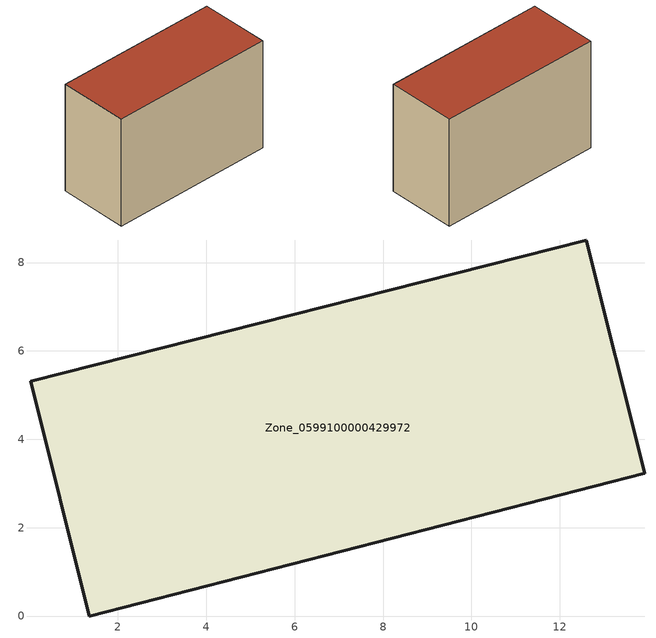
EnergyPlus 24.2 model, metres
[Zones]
Zone_0599100000429972
 floor ground (C_G): 12.6,8.51 13.92,3.23 1.35,0 0.03,5.31 z0
 wall outside (C_F): 12.6,8.51 0.03,5.31 1.35,0 13.92,3.23 12.6,8.51 z0:8.78
 roof outside (C_R): 13.92,3.23 12.6,8.51 0.03,5.31 1.35,0 z8.78
[BUILDING]
Pand.0599100000429972: North Axis=0; Terrain=City; Loads Convergence Tolerance Value=0.04; Temperature Convergence Tolerance Value=0.4; Solar Distribution=FullExterior; Maximum Number of Warmup Days=25; Minimum Number of Warmup Days=1
[Site:Location]
Rotterdam.The.Hague.AP_ZH_NLD Design_Conditions: Latitude=51.96; Longitude=4.45; Time Zone=1; Elevation=-4.5
[SITE:GROUNDTEMPERATURE:BUILDINGSURFACE]
18, 18, 18, 18, 18, 18, 18, 18, 18, 18, 18, 18
[MATERIAL] Thermal Absorptance=0.9; Solar Absorptance=0.7; Visible Absorptance=0.7
Name | Roughness | Thickness | Conductivity | Density | Specific Heat
G.TC.2006-2014 | MediumSmooth | 0.15 | 0.06 | 540 | 1210
F.TC.2006-2014 | Rough | 0.3 | 0.12 | 1920 | 840
R.TC.2006-2014 | MediumRough | 0.2 | 0.08 | 1500 | 1000
[CONSTRUCTION]
C_G: G.TC.2006-2014
C_F: F.TC.2006-2014
C_R: R.TC.2006-2014
[ZONE]
Zone_0599100000429972: Type=1; Multiplier=1; Ceiling Height=Autocalculate; Volume=Autocalculate; Floor Area=autocalculate; Part of Total Floor Area=Yes
[ZONEINFILTRATION:DESIGNFLOWRATE]
Infil_Zone_0599100000429972: Zone or ZoneList or Space or SpaceList=Zone_0599100000429972; Schedule=AlwaysOn; Design Flow Rate Calculation Method=Flow/Area; Flow Rate per Floor Area=0.0015; Constant Term Coefficient=1; Temperature Term Coefficient=0; Velocity Term Coefficient=0; Velocity Squared Term Coefficient=0
[HVACTEMPLATE:ZONE:IDEALLOADSAIRSYSTEM]
Zone_0599100000429972: Maximum Heating Supply Air Temperature=50; Minimum Cooling Supply Air Temperature=13; Maximum Heating Supply Air Humidity Ratio=0.0156; Minimum Cooling Supply Air Humidity Ratio=0.0077; Heating Limit=NoLimit; Cooling Limit=NoLimit; Dehumidification Control Type=ConstantSensibleHeatRatio; Cooling Sensible Heat Ratio=0.7; Dehumidification Setpoint=60; Humidification Control Type=None; Humidification Setpoint=30; Outdoor Air Method=None; Outdoor Air Flow Rate per Person=0.00944; Outdoor Air Flow Rate per Zone Floor Area=0; Outdoor Air Flow Rate per Zone=0; Demand Controlled Ventilation Type=None; Outdoor Air Economizer Type=NoEconomizer; Heat Recovery Type=None; Sensible Heat Recovery Effectiveness=0.7; Latent Heat Recovery Effectiveness=0.65
[ZONECONTROL:THERMOSTAT]
ThermostatControl_Zone_0599100000429972: Zone or ZoneList=Zone_0599100000429972; Control Type Schedule=DualSetpointControlType; Control 1=Thermostat_Zone_0599100000429972; Temperature Difference Between Cutout And Setpoint=0
[THERMOSTATSETPOINT:DUALSETPOINT]
Thermostat_Zone_0599100000429972: Heating Setpoint Temperature Schedule=HeatingSetpoint_Zone_0599100000429972; Cooling Setpoint Temperature Schedule=CoolingSetpoint_Zone_0599100000429972
[SCHEDULE:COMPACT]
HeatingSetpoint_Zone_0599100000429972: Through: 12/31, For: AllDays, Until: 24:00, 21
CoolingSetpoint_Zone_0599100000429972: Through: 12/31, For: AllDays, Until: 24:00, 24
DualSetpointControlType: Through: 12/31, For: AllDays, Until: 24:00, 4
AlwaysOn: Through: 12/31, For: AllDays, Until: 24:00, 1
